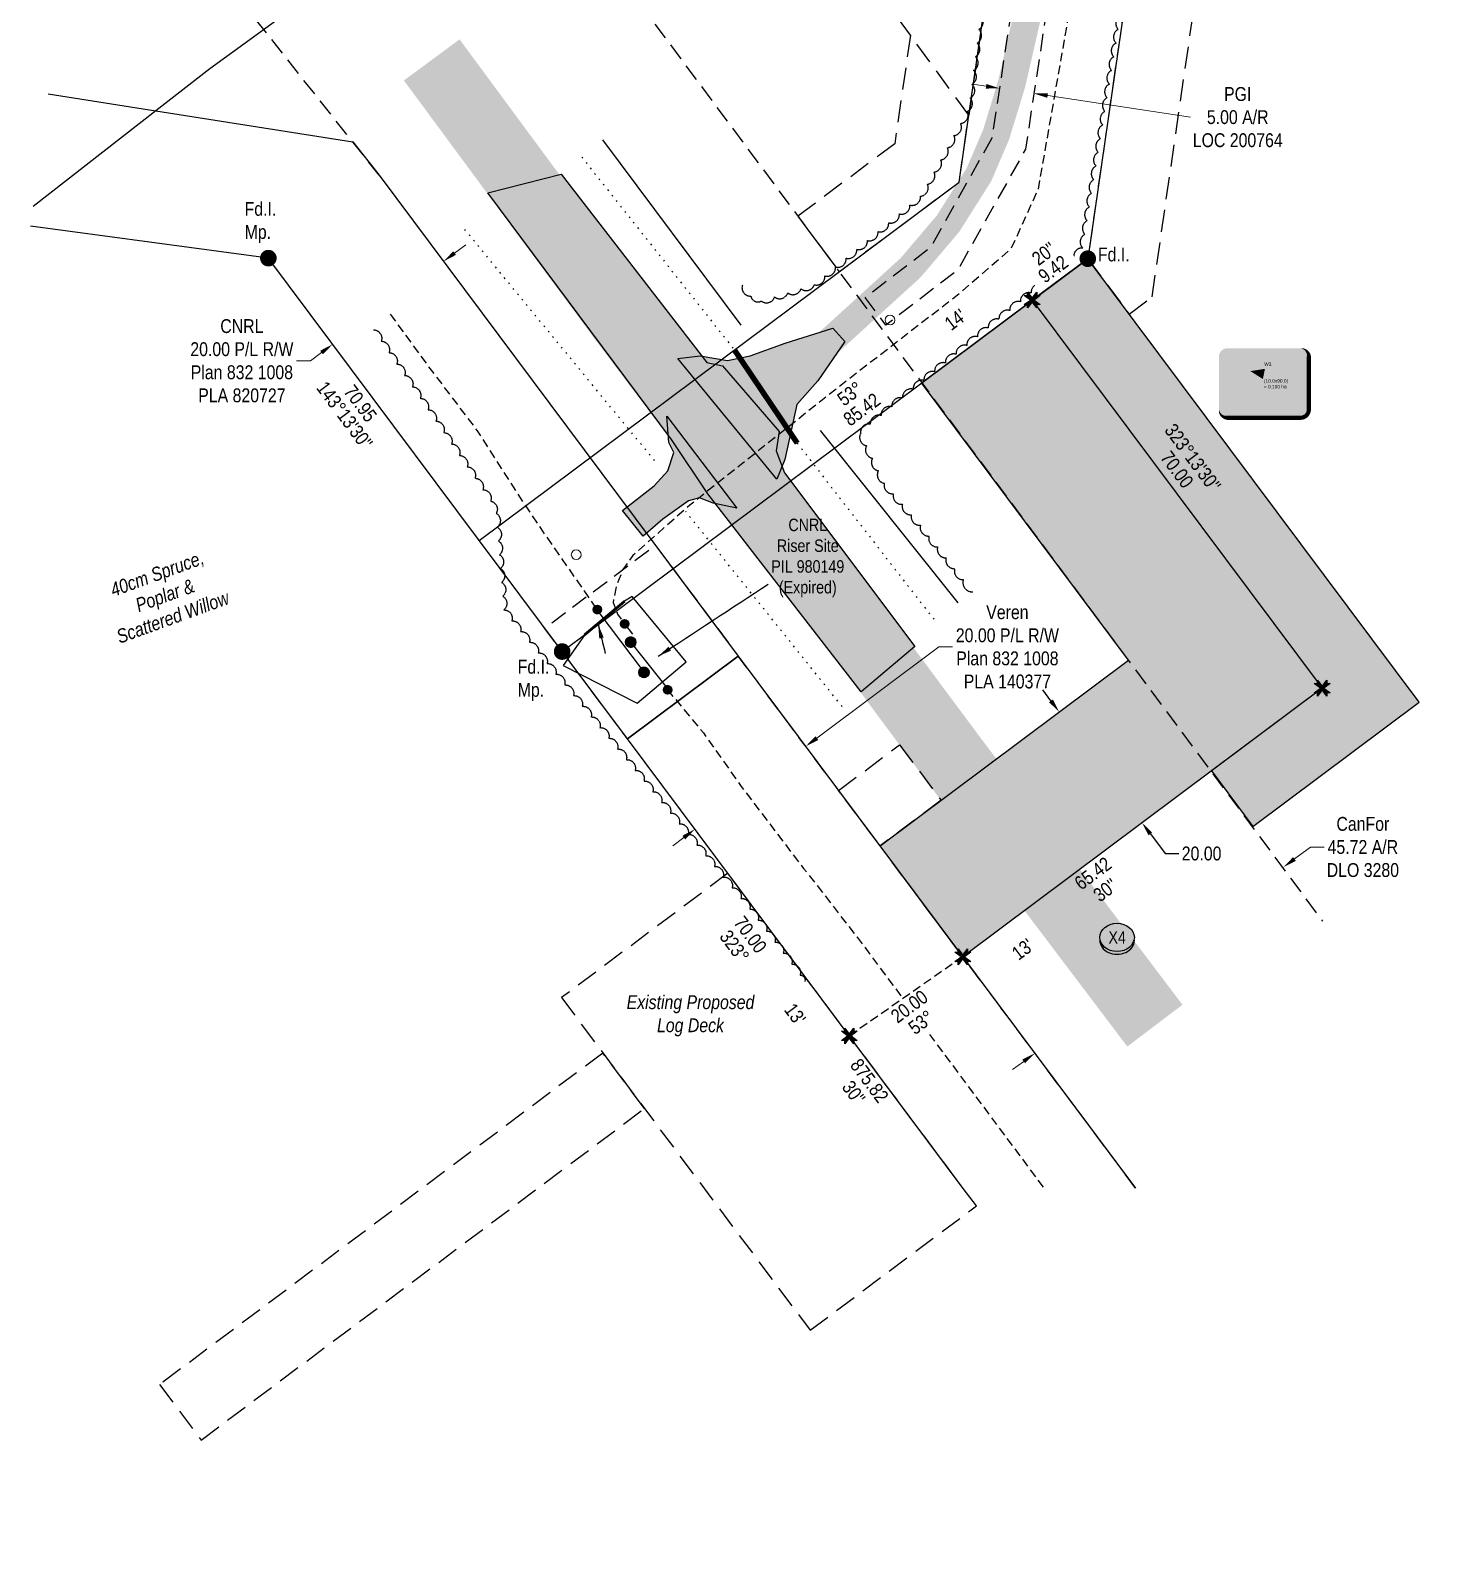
# Model space of a CAD drawing. Extents: x 413456 to 426437, y 6044251 to 6059667.
# Drawn here: x 420035 to 421049, y 6056815 to 6057917 of the extents above; entities that cross this region are included whole.
import ezdxf
from ezdxf.enums import TextEntityAlignment as Align

# ---------------------------------------------------------------- set-up
doc = ezdxf.new("R2018")
doc.units = 0
doc.header["$LTSCALE"] = 5
doc.header["$PDSIZE"] = 0.5
for name, pattern in [('0', [1, 1, 0]), ('foc-ACCESSROAD', [3.75, 2.5, -1.25]), ('foc-TOPO', [1, 0.2, -0.8]), ('foc-TRAV', [1.875, 1.25, -0.625]), ('HIDDEN2', [4.7625, 3.175, -1.5875]), ('UG_PIPE', [1.875, 1.25, -0.625])]:
    doc.linetypes.add(name, pattern=pattern)
doc.layers.get('Defpoints').update_dxf_attribs({"color": 9})
for name, color, linetype in [('AS-FENCE', 48, 'foc-FENCE'), ('AS-PIPE-UG', 44, 'UG_PIPE'), ('AS-ROADS', 254, 'Continuous'), ('AS-SYMBOL', 7, 'Continuous'), ('C-RW', 13, 'Continuous'), ('F-AR', 190, 'foc-ACCESSROAD'), ('F-RW', 190, 'Continuous'), ('F-WS', 190, 'foc-ACCESSROAD'), ('L-BD', 7, 'Continuous'), ('L-BD1', 253, 'Continuous'), ('L-MON', 1, 'Continuous'), ('L-MON-T', 1, 'Continuous'), ('P-CROSSINGS', 250, 'Continuous'), ('P-PROPOSED', 10, 'Continuous'), ('P-PROPOSED-H', 21, 'Continuous'), ('P-TEMP-BLOCKS', 250, 'Continuous'), ('P-TEMP-H', 41, 'Continuous'), ('P-TEMP_WORKSPACE', 46, 'Continuous'), ('P-TRAV', 4, 'foc-TRAV'), ('P-TXT', 4, 'Continuous'), ('T-BUSH', 110, '0'), ('T-BUSH-T', 110, 'Continuous'), ('T-EXISTING RTF', 220, 'HIDDEN2'), ('T-GENERAL', 48, 'foc-TOPO'), ('T-SLOPE', 48, 'Continuous')]:
    doc.layers.add(name, color=color, linetype=linetype)
for name, color, linetype, lineweight in [('AS-GENERAL', 48, 'Continuous', 18), ('C-RW-T', 13, 'Continuous', 9), ('F-AR-T', 190, 'Continuous', 9), ('F-RW-T', 190, 'Continuous', 9), ('F-WS-T', 190, 'Continuous', 9), ('T-TEXT', 48, 'Continuous', 18)]:
    doc.layers.add(name, color=color, linetype=linetype, lineweight=lineweight)
doc.layers.add('AS-PIPE-AG', color=7, linetype='Continuous', true_color=0x7d00fa)
doc.styles.add('80CG', font='ARIALN.TTF', dxfattribs={"height": 10})
doc.styles.add('80L', font='ARIALN.TTF', dxfattribs={"height": 10})
doc.styles.add('80LS', font='ARIALNI.TTF', dxfattribs={"height": 10})
doc.styles.add('Crossing', font='ARIALN.TTF', dxfattribs={"height": 10})
doc.styles.add('foc-LtypeFont', font='ARIALN.TTF', dxfattribs={"height": 7.35})
doc.styles.get("Standard").update_dxf_attribs({"font": 'ARIALN.TTF'})
doc.linetypes.add('foc-FENCE', pattern='A,10,-1,["X",foc-LtypeFont,S=0.2,R=0,X=-0.625,Y=-0.75],-1.24', length=12.24)
doc.dimstyles.new('Compass 5 000', dxfattribs={"dimscale": 5, "dimtxt": 9, "dimasz": 2, "dimexe": 0.2, "dimexo": 0.0625, "dimgap": 0.5, "dimtad": 0, "dimtih": 1, "dimtoh": 1, "dimzin": 0, "dimdsep": 46, "dimtxsty": '80CG', "dimcen": 0.1, "dimse1": 1, "dimse2": 1, "dimclrd": 256, "dimclrt": 256, "dimaunit": 1, "dimadec": 4, "dimazin": 0, "dimtfac": 0.06, "dimtofl": 0, "dimtmove": 0, "dimatfit": 1, "dimfxl": 0.2, "dimtolj": 1, "dimtzin": 0, "dimlwd": -1, "dimarcsym": 0})

# ---------------------------------------------------------------- blocks, each defined once
blk = doc.blocks.new('*U76')
at = {"true_color": 0xff8aff}
h = blk.add_hatch(color=211, dxfattribs=at)
edge = h.paths.add_edge_path()
edge.add_line((-26.5, -31.7), (26.5, -31.7))
edge.add_arc((26.5, -25.7), 6, 270, 360)
edge.add_line((32.5, -25.7), (32.5, 12.5))
edge.add_arc((26.5, 12.5), 6, 0, 90)
edge.add_line((26.5, 18.5), (-26.5, 18.5))
edge.add_arc((-26.5, 12.5), 6, 90, 180)
edge.add_line((-32.5, 12.5), (-32.5, -25.7))
edge.add_arc((-26.5, -25.7), 6, 180, 270)
at = {"color": 250, "flags": 128}
blk.add_lwpolyline([(-26.5, -31.7, 3, 3, 0), (26.5, -31.7, 3, 3, 0.414214), (32.5, -25.7, 3, 3, 0), (32.5, 12.5, 3, 0, 0.414214), (26.5, 18.5, 0, 0, 0), (-26.5, 18.5, 0, 0, 0.414214), (-32.5, 12.5, 0, 0, 0), (-32.5, -25.7, 0, 3, 0.414214)], format="xyseb", close=True, dxfattribs=at)
at = {"flags": 128}
blk.add_lwpolyline([(-9.8, 2, 0, 7.5, 0), (0, 0, 0, 0, 0)], format="xyseb", dxfattribs=at)
at = {"color": 250, "lineweight": 30, "flags": 104}
blk.add_attdef('TEMP_AREA_W1', text='', height=12, dxfattribs=at).set_placement((0, 8.3), align=Align.MIDDLE_CENTER)
blk.add_attdef('ENTER_TEXT', text='', height=9, dxfattribs=at).set_placement((0, -3.8), align=Align.TOP_CENTER)
blk = doc.blocks.new('*D94')
at = {"layer": 'C-RW-T', "transparency": 16777216}
for p, q in [((420602.8, 6057406.2), (420690.8, 6057472)), ((420690.8, 6057472), (420700.8, 6057472)), ((420506.7, 6057334.4), (420498.7, 6057328.4))]:
    blk.add_line(p, q, dxfattribs=at)
for points in [[(420601.8, 6057407.5), (420603.8, 6057404.8), (420594.7, 6057400.2)], [(420505.7, 6057335.7), (420507.7, 6057333), (420514.7, 6057340.4)]]:
    blk.add_solid(points, dxfattribs=at)
at = {"layer": 'Defpoints', "color": 0, "transparency": 16777216}
for p in [(420514.7, 6057340.4), (420718.7, 6057234.4), (420638.6, 6057174.6)]:
    blk.add_point(p, dxfattribs=at)
at = {"layer": 'C-RW-T', "transparency": 16777216, "insert": (420740.4, 6057472), "char_height": 10, "attachment_point": 5, "style": '80CG'}
blk.add_mtext('\\A1;Veren\\P20.00 P/L R/W\\PPlan 832 1008\\PPLA 140377', dxfattribs=at)
blk = doc.blocks.new('*D111')
at = {"layer": 'Defpoints', "color": 0, "transparency": 16777216}
for p in [(420746.2, 6057949.8), (420770.9, 6057946), (420759.6, 6057871.6)]:
    blk.add_point(p, dxfattribs=at)
at = {"layer": 'F-AR-T', "transparency": 16777216}
for p, q in [((420725, 6057876.8), (420715.1, 6057878.3)), ((420769.5, 6057870.1), (420872.6, 6057854.5))]:
    blk.add_line(p, q, dxfattribs=at)
for points in [[(420725.3, 6057878.5), (420724.8, 6057875.2), (420734.9, 6057875.3)], [(420769.7, 6057871.8), (420769.2, 6057868.5), (420759.6, 6057871.6)]]:
    blk.add_solid(points, dxfattribs=at)
at = {"layer": 'F-AR-T', "transparency": 16777216, "insert": (420906.8, 6057854.5), "char_height": 10, "attachment_point": 5, "style": '80CG', "bg_fill": 3, "box_fill_scale": 1.1, "bg_fill_color": 256, "bg_fill_true_color": 13158600, "bg_fill_transparency": 0}
blk.add_mtext('\\A1;PGI\\P5.00 A/R\\PLOC 200764', dxfattribs=at)
blk = doc.blocks.new('*D166')
at = {"layer": 'Defpoints', "color": 0, "transparency": 16777216}
for p in [(421169.8, 6058116.2), (422002.5, 6056890.4), (421890.8, 6056814.5)]:
    blk.add_point(p, dxfattribs=at)
at = {"layer": 'F-RW-T', "transparency": 16777216}
for p, q in [((421178.1, 6058121.8), (421186.4, 6058127.4)), ((421041.7, 6058029.1), (421031.7, 6058029.1)), ((421049.9, 6058034.7), (421041.7, 6058029.1))]:
    blk.add_line(p, q, dxfattribs=at)
for points in [[(421177.2, 6058123.2), (421179, 6058120.4), (421169.8, 6058116.2)], [(421049, 6058036.1), (421050.9, 6058033.4), (421058.2, 6058040.4)]]:
    blk.add_solid(points, dxfattribs=at)
at = {"layer": 'F-RW-T', "transparency": 16777216, "insert": (420992.1, 6058029.1), "char_height": 10, "attachment_point": 5, "style": '80CG'}
blk.add_mtext('\\A1;NGTL\\P27.00 P/L R/W\\PPlan 822 0871\\PDPL 800727', dxfattribs=at)
blk = doc.blocks.new('*D169')
at = {"layer": 'Defpoints', "color": 0, "transparency": 16777216}
for p in [(420302.4, 6057791.4), (420222.3, 6057731.6), (420253, 6057690.6)]:
    blk.add_point(p, dxfattribs=at)
at = {"layer": 'F-RW-T', "transparency": 16777216}
for p, q in [((420341.1, 6057756.4), (420349.1, 6057762.4)), ((420236.9, 6057678.6), (420226.9, 6057678.6)), ((420245, 6057684.6), (420236.9, 6057678.6))]:
    blk.add_line(p, q, dxfattribs=at)
for points in [[(420340.1, 6057757.7), (420342.1, 6057755.1), (420333.1, 6057750.4)], [(420244, 6057685.9), (420246, 6057683.3), (420253, 6057690.6)]]:
    blk.add_solid(points, dxfattribs=at)
at = {"layer": 'F-RW-T', "transparency": 16777216, "insert": (420187.4, 6057678.6), "char_height": 10, "attachment_point": 5, "style": '80CG'}
blk.add_mtext('\\A1;CNRL\\P20.00 P/L R/W\\PPlan 832 1008\\PPLA 820727', dxfattribs=at)
blk = doc.blocks.new('PIG')
h = blk.add_hatch(color=255)
h.dxf.hatch_style = 1
edge = h.paths.add_edge_path()
edge.add_arc((0, 0), 0.85, 0, 360)
at = {"layer": 'AS-SYMBOL'}
h = blk.add_hatch(color=13, dxfattribs=at)
h.dxf.hatch_style = 1
h.paths.add_polyline_path([(-0.1, 0, 1), (-0.55, 0, 1)])
h = blk.add_hatch(color=13, dxfattribs=at)
h.dxf.hatch_style = 1
h.paths.add_polyline_path([(0.1, 0, 1), (0.55, 0, 1)])
at = {"layer": 'AS-SYMBOL', "color": 13}
for centre, radius in [((0, 0), 0.75), ((-0.33, 0), 0.225), ((0.33, 0), 0.225)]:
    blk.add_circle(centre, radius, dxfattribs=at)
blk = doc.blocks.new('RISER')
h = blk.add_hatch(color=255)
h.dxf.hatch_style = 1
edge = h.paths.add_edge_path()
edge.add_arc((0, 0), 0.7, 0, 360)
blk.add_hatch(color=13).paths.add_polyline_path([(0.58, -0.15), (-0.58, -0.15, 0.774597)])
at = {"color": 13}
blk.add_line((-0.58, -0.15), (0.58, -0.15), dxfattribs=at)
blk.add_circle((0, 0), 0.6, dxfattribs=at)
blk = doc.blocks.new('fdia')
at = {"color": 255, "const_width": 1}
blk.add_lwpolyline([(-0.5, 0, 1), (0.5, 0, 1)], format="xyb", close=True, dxfattribs=at)
blk = doc.blocks.new('Fdiaa')
blk.add_blockref('fdia', (0, 0))
blk = doc.blocks.new('fdib')
at = {"color": 1, "const_width": 1.6}
blk.add_lwpolyline([(-0.4, 0, 1), (0.4, 0, 1)], format="xyb", close=True, dxfattribs=at)
at = {"color": 1}
blk.add_circle((0, 0), 0.8, dxfattribs=at)
blk = doc.blocks.new('Fdibb')
blk.add_blockref('fdib', (0, 0))
blk = doc.blocks.new('fdicc')
for name in ['Fdibb', 'Fdiaa']:
    blk.add_blockref(name, (0, 0))
blk = doc.blocks.new('FDI')
blk.add_blockref('fdicc', (0, 0))
blk = doc.blocks.new('*D253')
at = {"layer": 'Defpoints', "color": 0, "transparency": 16777216}
for p in [(420795.6, 6057505.8), (420616.1, 6057371.7), (420939.7, 6057312.9)]:
    blk.add_point(p, dxfattribs=at)
at = {"layer": 'F-AR-T', "transparency": 16777216}
for p, q in [((420947.8, 6057318.9), (420959.3, 6057327.5)), ((420959.3, 6057327.5), (420969.3, 6057327.5)), ((420752.2, 6057172.7), (420744.2, 6057166.8))]:
    blk.add_line(p, q, dxfattribs=at)
for points in [[(420946.8, 6057320.2), (420948.8, 6057317.5), (420939.7, 6057312.9)], [(420751.2, 6057174.1), (420753.2, 6057171.4), (420760.3, 6057178.7)]]:
    blk.add_solid(points, dxfattribs=at)
at = {"layer": 'F-AR-T', "transparency": 16777216, "insert": (420997.2, 6057327.5), "char_height": 10, "attachment_point": 5, "style": '80CG', "bg_fill": 3, "box_fill_scale": 1.1, "bg_fill_color": 256, "bg_fill_true_color": 13158600, "bg_fill_transparency": 0}
blk.add_mtext('\\A1;CanFor\\P45.72 A/R\\PDLO 3280', dxfattribs=at)
blk = doc.blocks.new('TEMP')
h = blk.add_hatch(color=255)
h.dxf.hatch_style = 1
h.paths.add_polyline_path([(0, 0.25), (-0.67, 1.15), (-0.67, 0.67), (-1.15, 0.67), (-0.25, 0), (-1.15, -0.67), (-0.67, -0.67), (-0.67, -1.15), (0, -0.25), (0.67, -1.15), (0.67, -0.67), (1.15, -0.67), (0.25, 0), (1.15, 0.67), (0.67, 0.67), (0.67, 1.15)])
h.paths.add_polyline_path([(0.57, 0.85), (0.57, 0.57), (0.85, 0.57), (0.08, 0), (0.85, -0.57), (0.57, -0.57), (0.57, -0.85), (0, -0.08), (-0.57, -0.85), (-0.57, -0.57), (-0.85, -0.57), (-0.08, 0), (-0.85, 0.57), (-0.57, 0.57), (-0.57, 0.85), (0, 0.08)], flags=16)
h = blk.add_hatch(color=1)
h.dxf.hatch_style = 1
h.paths.add_polyline_path([(0, 0.08), (-0.57, 0.85), (-0.57, 0.57), (-0.85, 0.57), (-0.08, 0), (-0.85, -0.57), (-0.57, -0.57), (-0.57, -0.85), (0, -0.08), (0.57, -0.85), (0.57, -0.57), (0.85, -0.57), (0.08, 0), (0.85, 0.57), (0.57, 0.57), (0.57, 0.85)])
at = {"color": 1}
for p, q in [((-0.08, 0), (0.08, 0)), ((0, 0.08), (0, -0.08))]:
    blk.add_line(p, q, dxfattribs=at)
at = {"color": 255, "flags": 128}
blk.add_lwpolyline([(-0.25, 0), (-1.15, 0.67), (-0.67, 0.67), (-0.67, 1.15), (0, 0.25), (0.67, 1.15), (0.67, 0.67), (1.15, 0.67), (0.25, 0), (1.15, -0.67), (0.67, -0.67), (0.67, -1.15), (0, -0.25), (-0.67, -1.15), (-0.67, -0.67), (-1.15, -0.67)], close=True, dxfattribs=at)
at = {"color": 1, "flags": 128}
blk.add_lwpolyline([(-0.08, 0), (-0.85, 0.57), (-0.57, 0.57), (-0.57, 0.85), (0, 0.08), (0.57, 0.85), (0.57, 0.57), (0.85, 0.57), (0.08, 0), (0.85, -0.57), (0.57, -0.57), (0.57, -0.85), (0, -0.08), (-0.57, -0.85), (-0.57, -0.57), (-0.85, -0.57)], close=True, dxfattribs=at)
blk = doc.blocks.new('*D291')
at = {"layer": 'Defpoints', "color": 0, "transparency": 16777216}
for p in [(420792.5, 6057436), (420852.4, 6057356), (420837.7, 6057345)]:
    blk.add_point(p, dxfattribs=at)
at = {"layer": 'P-TXT', "transparency": 16777216}
for p, q in [((420771.9, 6057433.1), (420765.9, 6057441.1)), ((420843.7, 6057337), (420854.3, 6057322.8)), ((420854.3, 6057322.8), (420864.3, 6057322.8))]:
    blk.add_line(p, q, dxfattribs=at)
for points in [[(420773.2, 6057434.1), (420770.5, 6057432.1), (420777.8, 6057425.1)], [(420845, 6057338), (420842.3, 6057336), (420837.7, 6057345)]]:
    blk.add_solid(points, dxfattribs=at)
at = {"layer": 'P-TXT', "transparency": 16777216, "insert": (420880.7, 6057322.8), "char_height": 10, "attachment_point": 5, "style": '80CG'}
blk.add_mtext('\\A1;20.00', dxfattribs=at)
blk = doc.blocks.new('xing2')
h = blk.add_hatch(color=50)
h.dxf.hatch_style = 1
edge = h.paths.add_edge_path()
edge.add_ellipse((0, 0), major_axis=(-12.5, 0), ratio=0.816297, start_angle=0, end_angle=360)
h = blk.add_hatch(color=250)
h.dxf.hatch_style = 1
edge = h.paths.add_edge_path()
edge.add_ellipse((0, -2), major_axis=(-12.5, 0), ratio=0.816297, start_angle=0, end_angle=180)
edge.add_line((12.5, -2), (12.5, 0))
edge.add_ellipse((0, 0), major_axis=(-12.5, 0), ratio=0.816297, start_angle=0, end_angle=180, ccw=False)
edge.add_line((-12.5, 0), (-12.5, -2))
at = {"color": 250}
blk.add_ellipse((0, 0), major_axis=(-12.5, 0), ratio=0.816297, dxfattribs=at)
blk.add_ellipse((0, -2), major_axis=(-12.5, 0), ratio=0.816297, start_param=0, end_param=3.141593, dxfattribs=at)
at = {"color": 250, "style": 'Crossing'}
blk.add_attdef('CROSSING', text='', height=9, dxfattribs=at).set_placement((0.1, 0), align=Align.MIDDLE_CENTER)
at = {"color": 250, "style": 'Crossing', "flags": 1}
for tag, p in [('OWNER', (0.1, -12.5)), ('DESCRIPTION', (0.1, -25.8)), ('LOCATION', (0.1, -39.3)), ('DWG_REF', (0.1, -52.8))]:
    blk.add_attdef(tag, text='', height=9, dxfattribs=at).set_placement(p, align=Align.MIDDLE_CENTER)

msp = doc.modelspace()

# ---------------------------------------------------------------- hatches: boundary and pattern name
at = {"layer": 'AS-ROADS'}
h = msp.add_hatch(color=256, dxfattribs=at)
h.dxf.hatch_style = 1
h.paths.add_polyline_path([(420673.44, 6057472.365), (420634.68, 6057439.51), (420524.02, 6057582.63), (420497.815, 6057621.67), (420365.175, 6057800), (420418.01, 6057813.48), (420523.25, 6057677.37), (420534.59, 6057675.02), (420575.595, 6057627.63), (420573.255, 6057613.545), (420579.36, 6057597.715)])
h = msp.add_hatch(color=256, dxfattribs=at)
h.dxf.hatch_style = 1
h.paths.add_polyline_path([(420579.805, 6057691.4), (420614.274, 6057702.249), (420623.061, 6057692.542), (420603.515, 6057664.23), (420588.265, 6057647.14), (420579.745, 6057607.43), (420573.83, 6057593.037), (420502.243, 6057680.246), (420518.415, 6057682.285), (420538.18, 6057678.71), (420554.54, 6057682.285)])
h = msp.add_hatch(color=256, dxfattribs=at)
h.dxf.hatch_style = 1
h.paths.add_polyline_path([(420495.815, 6057619.58), (420494.371, 6057638.525), (420544.975, 6057572.289), (420527.79, 6057575.885), (420517.885, 6057579.72), (420510.06, 6057577.375), (420491.445, 6057564.26), (420477.41, 6057551.945), (420462.39, 6057570.63), (420485.275, 6057588.285), (420495.075, 6057599.255), (420499.43, 6057612.31)])
at = {"layer": 'P-PROPOSED-H'}
h = msp.add_hatch(color=256, dxfattribs=at)
h.dxf.hatch_style = 1
h.paths.add_polyline_path([(420967.827, 6057442.283), (420708.271, 6057248.284), (420648.429, 6057328.348), (420827.921, 6057462.505), (420678.317, 6057662.665), (420758.381, 6057722.507)])
at = {"layer": 'P-TEMP-H'}
h = msp.add_hatch(color=256, dxfattribs=at)
h.dxf.hatch_style = 1
h.paths.add_polyline_path([(420798.485, 6057752.33), (420758.381, 6057722.507), (420967.827, 6057442.283), (420887.763, 6057382.441), (420917.684, 6057342.409), (421037.78, 6057432.172)])

# ---------------------------------------------------------------- linework, layer by layer
at = {"layer": 'AS-FENCE', "flags": 128}
msp.add_lwpolyline([(420434.815, 6057480.61), (420419.54, 6057458.48), (420473.03, 6057431.36), (420508.29, 6057461.13), (420469.46, 6057508.48), (420463.855, 6057504.95)], dxfattribs=at)
at = {"layer": 'AS-GENERAL', "flags": 128}
for points, const_width in [([(420543.37, 6057686.235), (420588.62, 6057619.135)], 3.998), ([(420434.815, 6057480.61), (420463.855, 6057504.95)], 1.999)]:
    msp.add_lwpolyline(points, dxfattribs=dict(at, const_width=const_width))
at = {"layer": 'AS-GENERAL'}
for centre in [(420655.623, 6057707.989), (420428.907, 6057538.621)]:
    msp.add_circle(centre, 3.524, dxfattribs=at)
at = {"layer": 'AS-PIPE-AG', "flags": 128}
for points in [[(420477.465, 6057454.43), (420444.805, 6057497.775)], [(420463.995, 6057488.34), (420469.575, 6057481.34)], [(420468.72, 6057474.945), (420494.595, 6057442.125)]]:
    msp.add_lwpolyline(points, dxfattribs=at)
at = {"layer": 'AS-PIPE-UG', "flags": 128}
for points in [[(420871.045, 6058584.67), (420877.325, 6058561.02), (420874.98, 6058534.49), (420875.56, 6058505.77), (420874.805, 6058407.655), (420842.055, 6058274.185), (420831.525, 6058221.065), (420820.62, 6058150.04), (420809.94, 6058073.215), (420762.59, 6057802.57), (420743.05, 6057759.415), (420704.36, 6057725.98), (420618.885, 6057659.965), (420510.915, 6057574.325), (420469.865, 6057538.125), (420462.585, 6057527.835), (420457.975, 6057516.77), (420455.595, 6057504.12), (420458.775, 6057495.65), (420463.615, 6057488.86)], [(420443.61, 6057499.84), (420403.56, 6057557.405), (420385.87, 6057584.01), (420357.73, 6057627.92), (420321.21, 6057676.125), (420294.81, 6057712.3)], [(420494.8, 6057441.135), (420520.765, 6057409.92), (420548.19, 6057371.235), (420593.205, 6057312.105), (420631.915, 6057262.4), (420664.638, 6057218.448)], [(420684.132, 6057192.263), (420766.905, 6057081.085)]]:
    msp.add_lwpolyline(points, dxfattribs=at)
at = {"layer": 'AS-ROADS', "flags": 128}
for points, const_width in [([(421166.135, 6058631.735), (421072.03, 6058556.13), (420948.915, 6058452.7), (420890.295, 6058402.405), (420860.305, 6058374.72), (420842.825, 6058357.515), (420819.425, 6058319.855), (420807.03, 6058286.705), (420800.6, 6058257.175), (420792.075, 6058207.64), (420780.69, 6058112.875), (420767.49, 6058002.355), (420756.06, 6057933.25), (420743.595, 6057878.92), (420732.235, 6057841.86), (420719.84, 6057812.96), (420697.565, 6057777.695), (420670.48, 6057745.8), (420601.485, 6057682.955), (420540.407, 6057637.103)], 19.991), ([(420324.56, 6057895.855), (420460.555, 6057711.705), (420631.52, 6057484.825), (420701, 6057391.395), (420846.965, 6057198.55)], 49.978)]:
    msp.add_lwpolyline(points, dxfattribs=dict(at, const_width=const_width))
for points in [[(420673.44, 6057472.365), (420634.68, 6057439.51), (420524.02, 6057582.63), (420497.815, 6057621.67), (420365.175, 6057800), (420418.01, 6057813.48), (420523.25, 6057677.37), (420534.59, 6057675.02), (420575.595, 6057627.63), (420573.255, 6057613.545), (420579.36, 6057597.715)], [(420495.815, 6057619.58), (420494.371, 6057638.525), (420544.975, 6057572.289), (420527.79, 6057575.885), (420517.885, 6057579.72), (420510.06, 6057577.375), (420491.445, 6057564.26), (420477.41, 6057551.945), (420462.39, 6057570.63), (420485.275, 6057588.285), (420495.075, 6057599.255), (420499.43, 6057612.31)]]:
    msp.add_lwpolyline(points, close=True, dxfattribs=at)
msp.add_lwpolyline([(420579.805, 6057691.4), (420614.274, 6057702.249), (420623.061, 6057692.542), (420603.515, 6057664.23), (420588.265, 6057647.14), (420579.745, 6057607.43), (420573.83, 6057593.037), (420502.243, 6057680.246), (420518.415, 6057682.285), (420538.18, 6057678.71), (420554.54, 6057682.285), (420579.805, 6057691.4)], dxfattribs=at)
at = {"layer": 'C-RW'}
for points in [[(420771.695, 6058786.094), (420865.432, 6058648.089), (420917.055, 6058568.245), (420878.82, 6058307.205), (420798.485, 6057752.33)], [(420358.942, 6057548.739), (420705.493, 6057807.629), (420779.907, 6058321.61), (420818.154, 6058582.732), (420823.565, 6058620.768), (420730.364, 6058758.052)], [(420418.765, 6057468.66), (420798.485, 6057752.33)], [(420708.564, 6057080.877), (420466.025, 6057405.535), (420546.036, 6057465.342), (420833.065, 6057081.32)]]:
    msp.add_lwpolyline(points, dxfattribs=at)
at = {"layer": 'F-AR', "flags": 128}
for points in [[(421134.866, 6058576.425), (421077.636, 6058531.315), (420951.737, 6058432.078), (420890.303, 6058383.654), (420871.475, 6058368.816), (420854.161, 6058335.566), (420819.849, 6058269.674), (420753.513, 6057831.363), (420704.419, 6057744.058), (420652.652, 6057704.372), (420637.692, 6057724.387), (420685.148, 6057760.77), (420729.489, 6057839.627), (420795.761, 6058277.527), (420838.213, 6058359.048), (420851.791, 6058385.119), (420895.494, 6058419.567), (420900.781, 6058423.735)], [(420231.104, 6058246.129), (420261.171, 6058207.139), (420322.251, 6058127.958), (420421.668, 6058007.839), (420967.97, 6057273.977)], [(420286.621, 6057812.545), (420079.103, 6058074.387), (420069.008, 6058087.503)], [(420833.065, 6057081.32), (420546.036, 6057465.342)]]:
    msp.add_lwpolyline(points, dxfattribs=at)
at = {"layer": 'F-RW'}
for points in [[(420772.865, 6058463.295), (420795.727, 6058429.616), (420783.036, 6058340.564), (420385.838, 6058050.949), (420201.107, 6057916.231), (420164.375, 6057889.442), (420125.325, 6057859.08), (420036.661, 6057790.139)], [(420047.537, 6057871.328), (420125.323, 6057859.08), (420267.474, 6057836.705), (420286.621, 6057812.545), (420546.039, 6057465.344), (420466.025, 6057405.535), (420418.765, 6057468.66), (420206.148, 6057753.252)], [(420206.545, 6057752.72), (420034.732, 6057775.736)]]:
    msp.add_lwpolyline(points, dxfattribs=at)
at = {"layer": 'F-WS', "flags": 128}
msp.add_lwpolyline([(420546.039, 6057465.344), (420466.025, 6057405.535), (420406.109, 6057485.589), (420486.173, 6057545.439), (420502.352, 6057523.794), (420546.039, 6057465.344)], close=True, dxfattribs=at)
at = {"layer": 'P-PROPOSED'}
msp.add_lwpolyline([(420967.827, 6057442.283), (420708.271, 6057248.284), (420648.429, 6057328.348), (420827.921, 6057462.505), (420678.317, 6057662.665), (420758.381, 6057722.507)], close=True, dxfattribs=at)
at = {"layer": 'P-TEMP_WORKSPACE'}
msp.add_lwpolyline([(420798.485, 6057752.33), (420758.381, 6057722.507), (420967.827, 6057442.283), (420887.763, 6057382.441), (420917.684, 6057342.409), (421037.78, 6057432.172), (420798.485, 6057752.33)], close=True, dxfattribs=at)
at = {"layer": 'P-TRAV', "flags": 128}
msp.add_lwpolyline([(420708.275, 6057248.279), (420626.219, 6057191.103)], dxfattribs=at)
at = {"layer": 'T-BUSH', "flags": 128}
for points in [[(421039.051, 6058094.163, 0.52056705), (421032.693, 6058101.875, 0.52056705), (421026.334, 6058109.588, 0.52056705), (421019.976, 6058117.301, 0.52056705), (421013.618, 6058125.013, 0.52056705), (421007.259, 6058132.726, 0.52056705), (421000.901, 6058140.438, 0.52056705), (420994.542, 6058148.151, 0.52056705), (420988.184, 6058155.863, 0.52056705), (420981.826, 6058163.576, 0.52056705), (420975.467, 6058171.289, 0.52056705), (420969.109, 6058179.001, 0.52056705), (420962.75, 6058186.714, 0.52056705), (420956.392, 6058194.426, 0.52056705), (420950.035, 6058202.14, 0.52056705), (420943.919, 6058210.046, 0.52056705), (420937.802, 6058217.951, 0.52056705), (420931.686, 6058225.857, 0.52056705), (420925.569, 6058233.763, 0.52056705), (420919.453, 6058241.669, 0.52056705), (420913.337, 6058249.575, 0.52056705), (420908.233, 6058258.16, 0.52056705), (420903.246, 6058266.822, 0.52056705), (420898.259, 6058275.485, 0.52056705), (420893.271, 6058284.147, 0.52056705), (420888.284, 6058292.81, 0.52056705), (420883.297, 6058301.472, 0.52056705), (420881.479, 6058292.777, 0.52056705), (420879.874, 6058282.91, 0.52056705), (420878.27, 6058273.044, 0.52056705), (420876.665, 6058263.178, 0.52056705), (420875.061, 6058253.312, 0.52056705), (420873.456, 6058243.446, 0.52056705), (420871.852, 6058233.58, 0.52056705), (420870.248, 6058223.714, 0.52056705), (420868.643, 6058213.848, 0.52056705), (420867.039, 6058203.982, 0.52056705), (420865.434, 6058194.116, 0.52056705), (420863.83, 6058184.25, 0.52056705), (420862.225, 6058174.384, 0.52056705), (420860.621, 6058164.518, 0.52056705), (420859.017, 6058154.652, 0.52056705), (420857.412, 6058144.786, 0.52056705), (420855.808, 6058134.92, 0.52056705), (420854.203, 6058125.054, 0.52056705), (420852.599, 6058115.188, 0.52056705), (420850.994, 6058105.322, 0.52056705), (420849.39, 6058095.456, 0.52056705), (420847.786, 6058085.59, 0.52056705), (420846.181, 6058075.724, 0.52056705), (420844.577, 6058065.858, 0.52056705), (420842.972, 6058055.992, 0.52056705), (420841.368, 6058046.126, 0.52056705), (420839.763, 6058036.26, 0.52056705), (420838.159, 6058026.394, 0.52056705), (420836.555, 6058016.528, 0.52056705), (420834.95, 6058006.662, 0.52056705), (420833.346, 6057996.796, 0.52056705), (420831.741, 6057986.93, 0.52056705), (420830.137, 6057977.064, 0.52056705), (420828.532, 6057967.198, 0.52056705), (420826.928, 6057957.332, 0.52056705), (420825.323, 6057947.466, 0.52056705), (420823.719, 6057937.599, 0.52056705), (420822.115, 6057927.733, 0.52056705), (420820.51, 6057917.867, 0.52056705), (420818.906, 6057908.001, 0.52056705), (420817.301, 6057898.135, 0.52056705), (420815.697, 6057888.269, 0.52056705), (420814.092, 6057878.403, 0.52056705), (420812.488, 6057868.537, 0.52056705), (420810.884, 6057858.671, 0.52056705), (420809.279, 6057848.805, 0.52056705), (420807.675, 6057838.939, 0.52056705), (420806.07, 6057829.073, 0.52056705), (420804.466, 6057819.207, 0.52056705), (420802.861, 6057809.341, 0.52056705), (420801.257, 6057799.475, 0.52056705), (420799.653, 6057789.609, 0.52056705), (420798.048, 6057779.743, 0.52056705), (420796.444, 6057769.877, 0.52056705), (420794.839, 6057760.011, 0.52056705), (420788.556, 6057752.848, 0.52056705), (420780.81, 6057746.531, 0.52056705), (420773.064, 6057740.213, 0.52056705), (420765.318, 6057733.896, 0.52056705), (420757.572, 6057727.578, 0.52056705), (420749.825, 6057721.261, 0.52056705), (420742.079, 6057714.944, 0.52056705), (420734.333, 6057708.626, 0.52056705), (420726.587, 6057702.309, 0.52056705), (420718.841, 6057695.991, 0.52056705), (420711.095, 6057689.674, 0.52056705), (420703.349, 6057683.356, 0.52056705), (420695.602, 6057677.039, 0.52056705), (420687.856, 6057670.721, 0.52056705), (420680.11, 6057664.404, 0.52056705), (420672.364, 6057658.087, 0.52056705), (420664.618, 6057651.769, 0.52056705), (420656.872, 6057645.452, 0.52056705), (420649.126, 6057639.134, 0.52056705), (420641.379, 6057632.817, 0.52056705), (420634.433, 6057626.318, 0.52056705), (420638.702, 6057617.28, 0.52056705), (420642.971, 6057608.243, 0.52056705), (420647.241, 6057599.205, 0.52056705), (420651.52, 6057590.173, 0.52056705), (420658.044, 6057582.6, 0.52056705), (420664.568, 6057575.027, 0.52056705), (420671.093, 6057567.455, 0.52056705), (420677.617, 6057559.882, 0.52056705), (420683.852, 6057552.071, 0.52056705), (420690.025, 6057544.209, 0.52056705), (420696.198, 6057536.348, 0.52056705), (420702.371, 6057528.486, 0.52056705), (420708.544, 6057520.624, 0.52056705), (420715.483, 6057511.787, 0.52056705)], [(420548.948, 6057733.163, 0.52056705), (420555.123, 6057725.303, 0.52056705), (420562.647, 6057721.756, 0.52056705), (420572.201, 6057724.695, 0.52056705), (420581.755, 6057727.634, 0.52056705), (420591.309, 6057730.573, 0.52056705), (420600.863, 6057733.511, 0.52056705), (420608.548, 6057739.902, 0.52056705), (420616.231, 6057746.296, 0.52056705), (420623.914, 6057752.69, 0.52056705), (420631.597, 6057759.084, 0.52056705), (420639.279, 6057765.478, 0.52056705), (420646.962, 6057771.872, 0.52056705), (420654.645, 6057778.267, 0.52056705), (420662.328, 6057784.661, 0.52056705), (420670.011, 6057791.055, 0.52056705), (420677.694, 6057797.449, 0.52056705), (420682.606, 6057806.126, 0.52056705), (420687.411, 6057814.891, 0.52056705), (420692.216, 6057823.656, 0.52056705), (420697.021, 6057832.421, 0.52056705), (420701.826, 6057841.186, 0.52056705), (420706.631, 6057849.951, 0.52056705), (420711.436, 6057858.716, 0.52056705), (420713.571, 6057868.343, 0.52056705), (420714.799, 6057878.263, 0.52056705), (420716.027, 6057888.183, 0.52056705), (420717.255, 6057898.103, 0.52056705), (420718.482, 6057908.023, 0.52056705), (420719.71, 6057917.943, 0.52056705), (420720.938, 6057927.862, 0.52056705), (420722.166, 6057937.782, 0.52056705), (420723.394, 6057947.702, 0.52056705), (420724.613, 6057957.623, 0.52056705), (420725.8, 6057967.548, 0.52056705), (420726.988, 6057977.473, 0.52056705), (420728.175, 6057987.398, 0.52056705), (420729.362, 6057997.323, 0.52056705), (420730.55, 6058007.248, 0.52056705), (420731.737, 6058017.173, 0.52056705), (420732.924, 6058027.097, 0.52056705), (420734.112, 6058037.022, 0.52056705), (420735.299, 6058046.947, 0.52056705), (420736.486, 6058056.872, 0.52056705), (420737.674, 6058066.797, 0.52056705), (420738.861, 6058076.722, 0.52056705), (420740.049, 6058086.647, 0.52056705), (420741.236, 6058096.571, 0.52056705), (420742.423, 6058106.496, 0.52056705), (420743.611, 6058116.421, 0.52056705), (420744.798, 6058126.346, 0.52056705), (420749.603, 6058134.664, 0.52056705), (420756.171, 6058142.199, 0.52056705), (420759.42, 6058151.023, 0.52056705), (420759.661, 6058161.015, 0.52056705), (420759.903, 6058171.008, 0.52056705), (420760.144, 6058181.001, 0.52056705), (420760.385, 6058190.994, 0.52056705), (420760.627, 6058200.986, 0.52056705), (420760.868, 6058210.979, 0.52056705), (420761.109, 6058220.972, 0.52056705), (420761.351, 6058230.965, 0.52056705), (420761.592, 6058240.957, 0.52056705), (420761.833, 6058250.95, 0.52056705), (420762.075, 6058260.943, 0.52056705), (420758.595, 6058261.853, 0.52056705), (420751.825, 6058254.5, 0.52056705), (420745.054, 6058247.147, 0.52056705), (420738.283, 6058239.794, 0.52056705), (420731.512, 6058232.441, 0.52056705), (420724.741, 6058225.088, 0.52056705), (420717.971, 6058217.735, 0.52056705), (420711.2, 6058210.381, 0.52056705), (420704.429, 6058203.028, 0.52056705), (420697.658, 6058195.675, 0.52056705), (420689.914, 6058190.06, 0.52056705), (420680.107, 6058188.131, 0.52056705), (420670.299, 6058186.202, 0.52056705), (420660.491, 6058184.273, 0.52056705), (420650.683, 6058182.344, 0.52056705), (420641.257, 6058179.481, 0.52056705), (420632.903, 6058173.992, 0.52056705), (420624.549, 6058168.504, 0.52056705), (420616.195, 6058163.016, 0.52056705), (420607.841, 6058157.527, 0.52056705), (420599.487, 6058152.039, 0.52056705), (420591.133, 6058146.55, 0.52056705), (420583.359, 6058140.354, 0.52056705), (420576.333, 6058133.244, 0.52056705), (420569.308, 6058126.133, 0.52056705), (420562.283, 6058119.023, 0.52056705), (420564.877, 6058109.432, 0.52056705), (420567.587, 6058099.81, 0.52056705), (420570.297, 6058090.189, 0.52056705), (420573.007, 6058080.568, 0.52056705), (420575.717, 6058070.947, 0.52056705), (420578.427, 6058061.325, 0.52056705), (420581.137, 6058051.704, 0.52056705), (420583.847, 6058042.083, 0.52056705), (420586.557, 6058032.461, 0.52056705), (420589.267, 6058022.84, 0.52056705), (420589.923, 6058013.791, 0.52056705), (420582.631, 6058006.954, 0.52056705), (420575.339, 6058000.117, 0.52056705), (420568.047, 6057993.28, 0.52056705), (420559.953, 6057987.636, 0.52056705), (420550.872, 6057983.459, 0.52056705), (420541.792, 6057979.281, 0.52056705), (420532.711, 6057975.104, 0.52056705), (420523.63, 6057970.927, 0.52056705), (420514.549, 6057966.749, 0.52056705), (420505.468, 6057962.572, 0.52056705), (420496.387, 6057958.394, 0.52056705), (420487.307, 6057954.217, 0.52056705), (420478.226, 6057950.039, 0.52056705), (420470.071, 6057949.629, 0.52056705), (420463.962, 6057957.541, 0.52056705), (420457.854, 6057965.453, 0.52056705), (420451.745, 6057973.365, 0.52056705), (420445.636, 6057981.276, 0.52056705), (420439.527, 6057989.188, 0.52056705), (420433.418, 6057997.1, 0.52056705), (420427.31, 6058005.012, 0.52056705), (420421.201, 6058012.923, 0.52056705), (420415.092, 6058020.835, 0.52056705), (420406.88, 6058026.366, 0.52056705), (420398.276, 6058031.454, 0.52056705), (420389.672, 6058036.541, 0.52056705), (420381.068, 6058041.629, 0.52056705), (420372.73, 6058044.921, 0.52056705), (420365.968, 6058037.56, 0.52056705), (420359.206, 6058030.198, 0.52056705), (420352.444, 6058022.837, 0.52056705), (420345.682, 6058015.476, 0.52056705), (420348.042, 6058006.872, 0.52056705), (420352.06, 6057999.005, 0.52056705)], [(420282.401, 6057700.986, -0.52056705), (420288.05, 6057692.739, -0.52056705), (420293.698, 6057684.493, -0.52056705), (420299.347, 6057676.246, -0.52056705), (420304.996, 6057668, -0.52056705), (420310.645, 6057659.753, -0.52056705), (420316.293, 6057651.507, -0.52056705), (420321.942, 6057643.26, -0.52056705), (420327.591, 6057635.014, -0.52056705), (420333.24, 6057626.768, -0.52056705), (420338.888, 6057618.521, -0.52056705), (420344.537, 6057610.275, -0.52056705), (420350.186, 6057602.028, -0.52056705), (420355.835, 6057593.782, -0.52056705), (420361.483, 6057585.535, -0.52056705), (420367.132, 6057577.289, -0.52056705), (420371.13, 6057568.459, -0.52056705), (420371.914, 6057558.494, -0.52056705), (420372.698, 6057548.529, -0.52056705), (420373.482, 6057538.564, -0.52056705), (420374.266, 6057528.6, -0.52056705), (420375.05, 6057518.635, -0.52056705), (420375.835, 6057508.67, -0.52056705), (420376.619, 6057498.705, -0.52056705), (420382.408, 6057490.766, -0.52056705), (420388.774, 6057483.059, -0.52056705), (420395.14, 6057475.353, -0.52056705), (420401.506, 6057467.647, -0.52056705), (420407.872, 6057459.94, -0.52056705), (420414.238, 6057452.234, -0.52056705), (420420.604, 6057444.528, -0.52056705), (420426.97, 6057436.822, -0.52056705), (420433.336, 6057429.115, -0.52056705), (420439.702, 6057421.409, -0.52056705), (420446.068, 6057413.703, -0.52056705), (420452.434, 6057405.997, -0.52056705), (420458.8, 6057398.29, -0.52056705), (420465.166, 6057390.584, -0.52056705), (420471.532, 6057382.878, -0.52056705), (420477.899, 6057375.171, -0.52056705), (420484.265, 6057367.465, -0.52056705), (420490.631, 6057359.759, -0.52056705), (420496.997, 6057352.053, -0.52056705), (420503.363, 6057344.346, -0.52056705), (420509.729, 6057336.64, -0.52056705), (420516.095, 6057328.934, -0.52056705), (420522.461, 6057321.228, -0.52056705), (420528.827, 6057313.521, -0.52056705), (420535.193, 6057305.815, -0.52056705), (420541.559, 6057298.109, -0.52056705), (420547.925, 6057290.402, -0.52056705), (420554.269, 6057282.679, -0.52056705), (420560.336, 6057274.735, -0.52056705), (420566.402, 6057266.79, -0.52056705), (420572.468, 6057258.846, -0.52056705), (420578.534, 6057250.901, -0.52056705), (420584.6, 6057242.957, -0.52056705), (420590.666, 6057235.012, -0.52056705), (420594.107, 6057230.506, -0.52056705)]]:
    msp.add_lwpolyline(points, format="xyb", dxfattribs=at)
at = {"layer": 'T-EXISTING RTF'}
for points in [[(420782.641, 6058340.276), (420712.481, 6057855.924), (420506.258, 6058138.753), (420782.641, 6058340.276), (420506.258, 6058138.753)], [(420828.406, 6057712.298), (420844.983, 6057724.678), (420905.807, 6058144.809), (420962.442, 6058182.772), (420934.573, 6058224.242), (420859.528, 6058173.955), (420798.485, 6057752.33)], [(420712.481, 6057855.924), (420670.344, 6057913.713), (420658.995, 6057835.282), (420588.98, 6057783.004), (420618.912, 6057742.957), (420705.493, 6057807.629)], [(420692.469, 6057361.255), (420648.433, 6057328.342), (420618.512, 6057368.374), (420662.548, 6057401.287)], [(420597.878, 6056978.578), (420717.974, 6057068.341), (420538.449, 6057308.533), (420418.353, 6057218.77)], [(420128.018, 6056939.371), (420157.939, 6056899.339), (420478.194, 6057138.706), (420448.274, 6057178.738)]]:
    msp.add_lwpolyline(points, close=True, dxfattribs=at)
at = {"layer": 'T-GENERAL', "flags": 128}
for points in [[(420432.92, 6057825.7), (420543.36, 6057686.23)], [(420485.52, 6057606.535), (420347.675, 6057774.3)], [(420588.56, 6057619.125), (420688.49, 6057490.405)], [(420620.945, 6057429.01), (420508.075, 6057569.68)]]:
    msp.add_lwpolyline(points, dxfattribs=at)
at = {"layer": 'T-SLOPE', "flags": 128}
for points in [[(420447.84, 6057838.215), (420547.9, 6057704.425)], [(420605.065, 6057628.34), (420704.6, 6057503.83)]]:
    msp.add_lwpolyline(points, dxfattribs=at)

# ---------------------------------------------------------------- block references
at = {"layer": 'AS-SYMBOL', "color": 6, "xscale": 4.997817849999861, "yscale": 4.997817849999861, "zscale": 4.997817849999861}
for name, p in [('RISER', (420444.135, 6057498.96)), ('RISER', (420463.855, 6057488.62)), ('PIG', (420468.335, 6057475.475)), ('PIG', (420477.87, 6057453.65)), ('RISER', (420494.89, 6057441.075))]:
    msp.add_blockref(name, p, dxfattribs=at)
at = {"layer": 'L-MON', "color": 3, "xscale": 4.999999999999877, "yscale": 4.999999999999877, "zscale": 4.999999999999877}
msp.add_blockref('FDI', (420206.545, 6057752.72), dxfattribs=at)
at = {"layer": 'L-MON', "xscale": 5.002183102771431, "yscale": 5.002183102771431, "zscale": 5.002183102771431}
msp.add_blockref('FDI', (420418.765, 6057468.66), dxfattribs=at)
at = {"layer": 'P-TEMP-BLOCKS'}
ref = msp.add_blockref('*U76', (420925.718, 6057669.134), dxfattribs=dict(at, xscale=0.9990429872970835, yscale=0.9990429872970835, zscale=0.9990429872970835))
lines = msp.add_mtext('W3', dxfattribs={"layer": '0', "color": 250, "insert": (420925.988, 6057677.472), "char_height": 2.5, "attachment_point": 1})
ref.add_attrib('TEMP_AREA_W1', '', (420925.988, 6057677.472), dxfattribs={"flags": 104}).embed_mtext(lines)
lines = msp.add_mtext('(10.0x90.0)\\P= 0.100 ha', dxfattribs={"layer": '0', "color": 250, "insert": (420925.724, 6057665.36), "char_height": 2.5, "attachment_point": 1})
ref.add_attrib('ENTER_TEXT', '', (420925.724, 6057665.36), dxfattribs={"flags": 104}).embed_mtext(lines)

# ---------------------------------------------------------------- texts
at = {"layer": 'L-BD', "style": '80L'}
for s, height, rotation, p in [("14'                    20''", 9.99564, 36.6365, (420735.239, 6057732.503)), ('53°', 9.9956, 36.7754, (420626.739, 6057654.901)), ('85.42', 9.9956, 36.7754, (420635.266, 6057643.492)), ("323°13'30''", 9.99564, 306.7754, (420874.368, 6057608.633)), ('70.00', 9.9956, 306.7754, (420862.959, 6057600.105)), ('70.00', 9.9956, 306.7754, (420554.745, 6057264.327)), ('323°', 9.9956, 306.7754, (420543.336, 6057255.799))]:
    msp.add_text(s, height=height, rotation=rotation, dxfattribs=at).set_placement(p, align=Align.MIDDLE)
at = {"layer": 'L-BD'}
for s, p in [('143°13\'30"', (420261.628, 6057639.309)), ('70.95', (420273.044, 6057647.838))]:
    msp.add_text(s, height=10, rotation=306.76325, dxfattribs=at).set_placement(p, align=Align.MIDDLE_CENTER)
at = {"layer": 'L-BD1', "style": '80L'}
for s, p in [('65.42', (420802.205, 6057308.499)), ("30''", (420811.181, 6057296.489)), ("13'", (420751.425, 6057253.718)), ('20.00', (420669.558, 6057212.409)), ('53°', (420678.085, 6057201))]:
    msp.add_text(s, height=9.9956, rotation=36.7754, dxfattribs=at).set_placement(p, align=Align.MIDDLE)
at = {"layer": 'L-BD1'}
for s, p in [("13'", (420587.093, 6057206.86)), ('875.82', (420640.779, 6057158.822)), ('30"', (420629.365, 6057150.291))]:
    msp.add_text(s, height=10, rotation=306.775379, dxfattribs=at).set_placement(p, align=Align.MIDDLE_CENTER)
at = {"layer": 'L-MON-T', "char_height": 9.99564, "attachment_point": 1, "style": '80L'}
for s, insert in [('\\pxql;Fd.I.\\PMp.', (420189.393, 6057793.289)), ('\\pxql;Fd.I.', (420805.793, 6057760.392)), ('\\pxql;Fd.I.\\PMp.', (420386.652, 6057462.704))]:
    msp.add_mtext_dynamic_manual_height_columns(s, width=22.02483, gutter_width=49.956, heights=[0], dxfattribs=dict(at, insert=insert))
at = {"layer": 'T-BUSH-T', "insert": (420124.404, 6057529.599), "char_height": 9.99564, "width": 96.18268, "attachment_point": 2, "rotation": 20, "style": '80LS'}
msp.add_mtext('40cm Spruce, Poplar &  \\PScattered Willow  ', dxfattribs=at)
at = {"layer": 'T-EXISTING RTF', "insert": (420456.843, 6057220.498), "char_height": 9.99564, "attachment_point": 1, "style": '80L'}
msp.add_mtext_dynamic_manual_height_columns('\\pxqc;{\\fArial Narrow|b0|i1|c0|p34;Existing Proposed Log Deck}', width=109.29548, gutter_width=49.978, heights=[0], dxfattribs=at)

# ---------------------------------------------------------------- dimensions: what is measured, and where the dimension line sits
at = {"layer": 'C-RW-T'}
dim = msp.add_linear_dim(base=(420514.683, 6057340.352), p1=(420718.661, 6057234.419), p2=(420638.596, 6057174.573), angle=216.776712, text='Veren\\P20.00 P/L R/W\\PPlan 832 1008\\PPLA 140377', dimstyle='Compass 5 000', dxfattribs=at)
dim.commit()
dim.dimension.update_dxf_attribs({"geometry": '*D94', "text_midpoint": (420740.362, 6057472.012), "dimtype": 161})
at = {"layer": 'F-RW-T'}
dim = msp.add_linear_dim(base=(420252.973, 6057690.576), p1=(420302.424, 6057791.396), p2=(420222.346, 6057731.57), angle=216.76325, text='CNRL\\P20.00 P/L R/W\\PPlan 832 1008\\PPLA 820727', dimstyle='Compass 5 000', dxfattribs=at)
dim.commit()
dim.dimension.update_dxf_attribs({"geometry": '*D169', "text_midpoint": (420187.412, 6057678.604), "dimtype": 161})

# ---------------------------------------------------------------- leaders
at = {"layer": 'F-AR-T', "path_type": 1}
msp.add_leader([(420488.179, 6057465.256), (420567.693, 6057517.443)], dimstyle='Compass 5 000', override={"dimgap": 0.5, "dimtad": 0}, dxfattribs=at)
at = {"layer": 'T-TEXT', "path_type": 1}
msp.add_leader([(420444.79, 6057488.102), (420449.957, 6057467.347)], dimstyle='Compass 5 000', override={"dimgap": 0.5, "dimtad": 0}, dxfattribs=at)

# ---------------------------------------------------------------- next in the draw order: texts
at = {"layer": 'L-BD', "insert": (420770.494, 6057748.909), "char_height": 9.9956, "width": 32.22448, "attachment_point": 2, "rotation": 36.6365, "style": '80L', "bg_fill": 3, "box_fill_scale": 1.15, "bg_fill_color": 256, "bg_fill_true_color": 256, "bg_fill_transparency": 0}
msp.add_mtext('9.42', dxfattribs=at)

# ---------------------------------------------------------------- next in the draw order: dimensions: what is measured, and where the dimension line sits
at = {"layer": 'F-AR-T'}
for base, p1, p2, angle, text, picture, middle in [((420759.603, 6057871.606), (420746.158, 6057949.766), (420770.866, 6057946.026), 351.393944, 'PGI\\P5.00 A/R\\PLOC 200764', '*D111', (420906.847, 6057854.511)), ((420939.746, 6057312.892), (420616.063, 6057371.651), (420795.555, 6057505.808), 36.775379, 'CanFor\\P45.72 A/R\\PDLO 3280', '*D253', (420997.181, 6057327.494))]:
    dim = msp.add_linear_dim(base=base, p1=p1, p2=p2, angle=angle, text=text, dimstyle='Compass 5 000', override={"dimtfill": 1}, dxfattribs=at)
    dim.commit()
    dim.dimension.update_dxf_attribs({"geometry": picture, "text_midpoint": middle, "dimtype": 161})

# ---------------------------------------------------------------- next in the draw order: block references
at = {"layer": 'L-MON', "xscale": 5.002183102771431, "yscale": 5.002183102771431, "zscale": 5.002183102771431}
msp.add_blockref('FDI', (420798.485, 6057752.33), dxfattribs=at)
at = {"layer": 'L-MON', "color": 6, "xscale": 4.997817849999986, "yscale": 4.997817849999986, "zscale": 4.997817849999986}
for p in [(420758.381, 6057722.507), (420967.827, 6057442.283), (420708.275, 6057248.279), (420626.219, 6057191.103)]:
    msp.add_blockref('TEMP', p, dxfattribs=at)
at = {"layer": 'P-CROSSINGS', "color": 3, "xscale": 0.99956357, "yscale": 0.99956357, "zscale": 0.99956357}
msp.add_blockref('xing2', (420819.611, 6057262.257), dxfattribs=at).add_auto_attribs({'CROSSING': 'X4'})

# ---------------------------------------------------------------- next in the draw order: texts
at = {"layer": 'F-WS-T', "insert": (420596.22, 6057536.266), "char_height": 8.9961, "attachment_point": 5, "style": '80CG'}
msp.add_mtext('\\A1;CNRL\\PRiser Site\\PPIL 980149\\P(Expired)', dxfattribs=at)

# ---------------------------------------------------------------- next in the draw order: dimensions: what is measured, and where the dimension line sits
at = {"layer": 'F-RW-T'}
dim = msp.add_linear_dim(base=(421169.837, 6058116.187), p1=(421890.83, 6056814.549), p2=(422002.467, 6056890.378), angle=34.186282, text='NGTL\\P27.00 P/L R/W\\PPlan 822 0871\\PDPL 800727', dimstyle='Compass 5 000', dxfattribs=at)
dim.commit()
dim.dimension.update_dxf_attribs({"geometry": '*D166', "text_midpoint": (420992.118, 6058029.118), "dimtype": 161})
at = {"layer": 'P-TXT', "color": 6}
dim = msp.add_linear_dim(base=(420837.688, 6057345.014), p1=(420792.509, 6057436.037), p2=(420852.35, 6057355.973), angle=306.775379, text='20.00', dimstyle='Compass 5 000', dxfattribs=at)
dim.commit()
dim.dimension.update_dxf_attribs({"geometry": '*D291', "text_midpoint": (420880.687, 6057322.794), "dimtype": 161})

doc.saveas('drawing.dxf')
